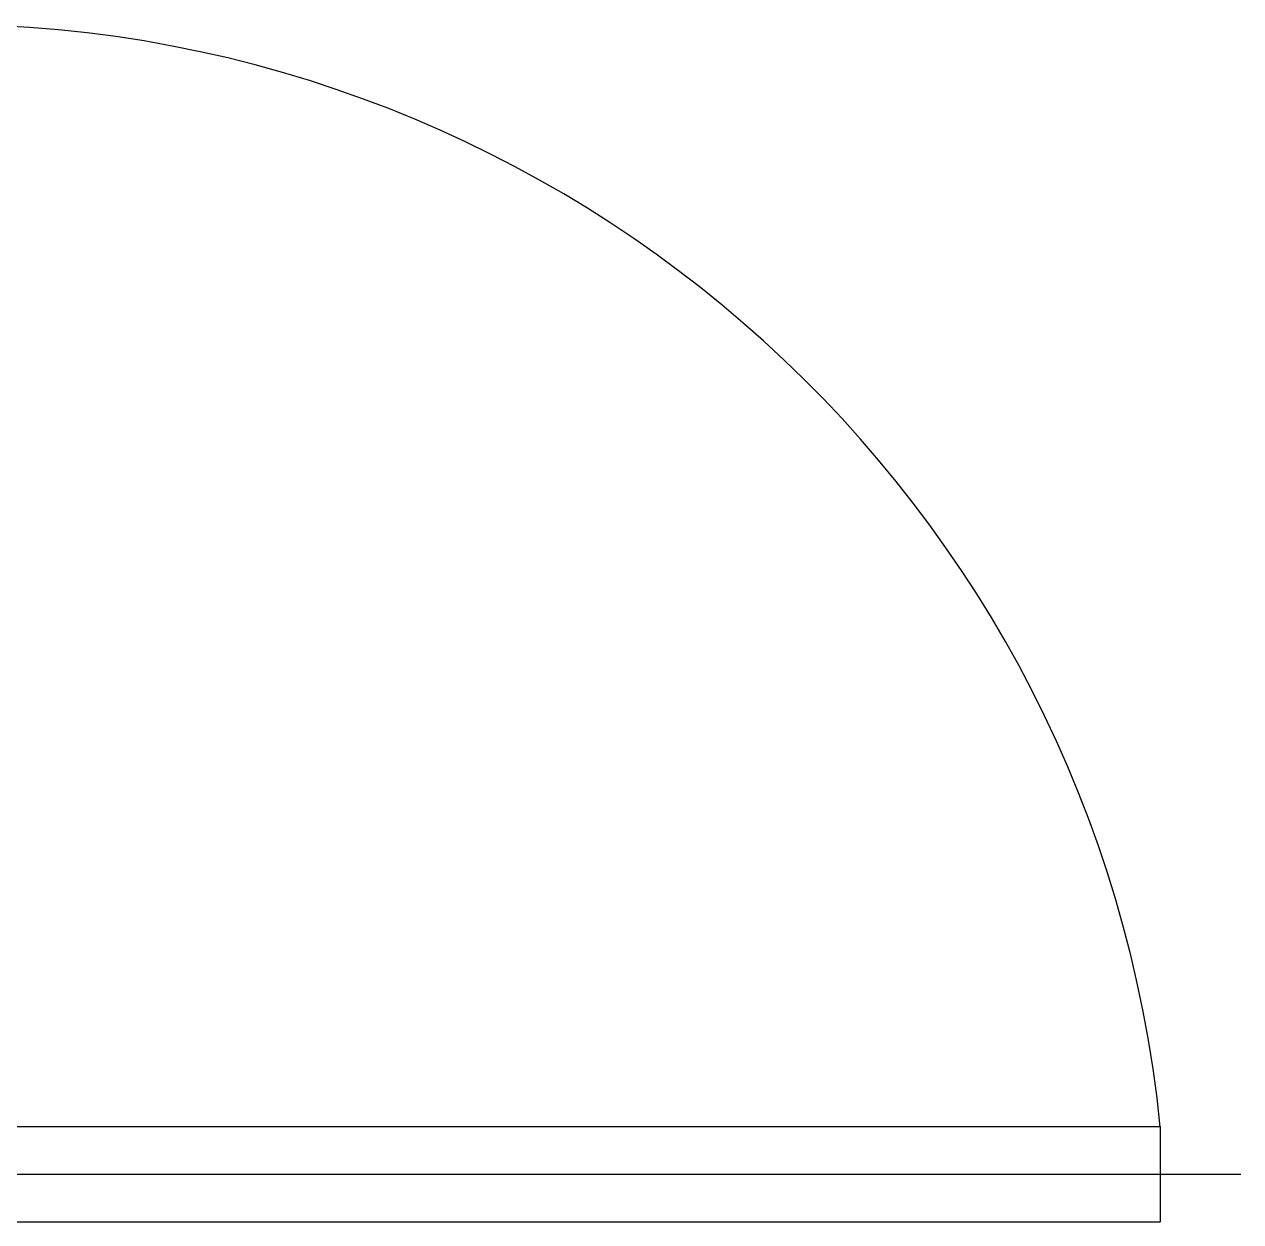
# Model space of a CAD drawing. Header units: inches. Extents: x 105.6 to 147.4, y 37.5 to 62.2.
# Drawn here: x 108.886 to 109.78, y 41.893 to 42.774 of the extents above; entities that cross this region are included whole.
import ezdxf

# ---------------------------------------------------------------- set-up
doc = ezdxf.new("R2010")
doc.units = ezdxf.units.IN
doc.header["$MEASUREMENT"] = 0
doc.layers.add('ptyvt', color=2, linetype='Continuous')

msp = doc.modelspace()

# ---------------------------------------------------------------- linework, layer by layer
at = {"color": 2}
for p, q in [((108.82505, 41.96338), (109.72063, 41.96338)), ((108.82505, 41.96338), (109.72063, 41.96338)), ((109.72063, 41.96338), (109.72063, 41.89338))]:
    msp.add_line(p, q, dxfattribs=at)
at = {"layer": 'ptyvt', "linetype": 'Continuous'}
for p, q in [((108.82505, 41.96338), (109.72063, 41.96338)), ((108.82505, 41.89338), (109.72063, 41.89338))]:
    msp.add_line(p, q, dxfattribs=at)
at = {"layer": 'ptyvt', "color": 1, "linetype": 'Continuous'}
msp.add_line((108.82505, 41.92838), (109.77972, 41.92838), dxfattribs=at)
msp.add_arc((108.82505, 41.87378), 0.9, 5.6854, 90, dxfattribs=at)

doc.saveas('drawing.dxf')
